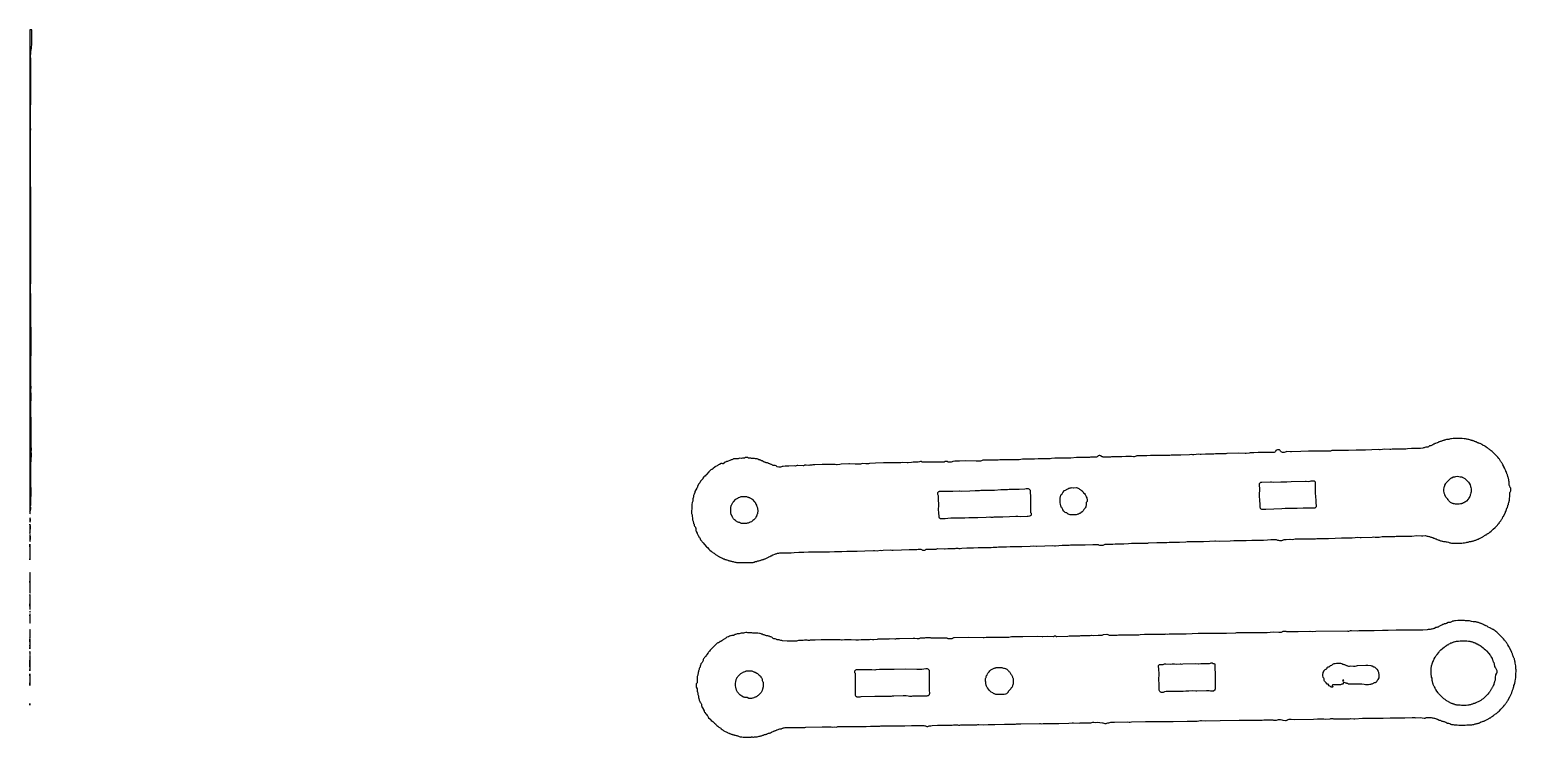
# Model space of a CAD drawing. Header units: metres. Extents: x 0 to 201, y 24 to 297.
# Drawn here: x 0 to 166.1, y 217.8 to 296.8 of the extents above; entities that cross this region are included whole.
import ezdxf

# ---------------------------------------------------------------- set-up
doc = ezdxf.new("R2010")
doc.units = ezdxf.units.M

msp = doc.modelspace()

# ---------------------------------------------------------------- linework, layer by layer
for points in [[(0, 296.84), (0, 242.76), (0.04, 242.8), (0.04, 242.93), (0, 242.99), (0.06, 243.06), (0.08, 243.12), (0.11, 243.29), (0.11, 243.46), (0.06, 243.56), (0.06, 243.63), (0.11, 243.73), (0.13, 243.92), (0.15, 245.39), (0.13, 246.02), (0.13, 246.17), (0.13, 246.61), (0.13, 246.68), (0.13, 246.91), (0.13, 246.97), (0.13, 248.35), (0.13, 248.39), (0.17, 248.67), (0.19, 249.47), (0.19, 249.51), (0.17, 249.62), (0.19, 249.98), (0.15, 250.3), (0.15, 250.42), (0.17, 250.82), (0.15, 251.35), (0.17, 251.93), (0.13, 255.27), (0.15, 255.42), (0.15, 255.48), (0.15, 255.93), (0.15, 256.12), (0.13, 256.48), (0.15, 256.96), (0.11, 257.07), (0.11, 257.18), (0.11, 259.76), (0.11, 260.05), (0.15, 260.75), (0.15, 262.15), (0.11, 265.11), (0.11, 265.66), (0.13, 267.23), (0.08, 267.55), (0.08, 267.72), (0.13, 269.16), (0.11, 269.71), (0.13, 270.04), (0.11, 270.32), (0.11, 270.38), (0.11, 272.25), (0.13, 273.66), (0.13, 274.74), (0.13, 276.8), (0.13, 277.09), (0.13, 278.34), (0.13, 278.53), (0.08, 280.1), (0.08, 280.31), (0.08, 280.71), (0.08, 280.75), (0.08, 283.29), (0.08, 283.38), (0.08, 283.53), (0.08, 283.61), (0.08, 285.26), (0.08, 285.52), (0.11, 285.69), (0.11, 285.77), (0.08, 285.9), (0.08, 287.74), (0.08, 287.85), (0.13, 288.99), (0.11, 289.62), (0.11, 289.67), (0.13, 290.03), (0.13, 291.19), (0.13, 291.46), (0.11, 291.78), (0.13, 292.31), (0.13, 293.45), (0.13, 293.6), (0.08, 293.84), (0.08, 293.88), (0.11, 294.24), (0.13, 294.41), (0.17, 294.58), (0.19, 294.77), (0.21, 294.94), (0.23, 295.15), (0.25, 296.08), (0.25, 296.63), (0.23, 296.84)], [(159.49, 251.18), (159.05, 251.16), (158.88, 251.14), (158.75, 251.12), (158.64, 251.08), (158.58, 251.06), (158.37, 251.06), (158.31, 251.04), (158.22, 251.02), (158.14, 250.99), (158.07, 250.97), (158.01, 250.95), (157.95, 250.93), (157.88, 250.91), (157.82, 250.89), (157.76, 250.87), (157.69, 250.85), (157.61, 250.82), (157.54, 250.8), (157.48, 250.78), (157.44, 250.76), (157.4, 250.72), (157.33, 250.7), (157.27, 250.7), (157.08, 250.59), (157.04, 250.59), (156.93, 250.53), (156.89, 250.53), (156.78, 250.47), (156.74, 250.47), (156.7, 250.44), (156.65, 250.4), (156.57, 250.36), (156.49, 250.36), (156.42, 250.34), (156.38, 250.32), (156.29, 250.23), (156.25, 250.21), (156.19, 250.19), (156, 250.19), (155.91, 250.17), (155.81, 250.13), (155.74, 250.11), (155.66, 250.08), (155.41, 250.06), (155.17, 250.04), (154.39, 250.04), (153.95, 250.02), (153.78, 249.98), (152.25, 249.98), (152.1, 249.94), (151.98, 249.94), (151.41, 249.96), (150.9, 249.91), (150.85, 249.91), (150.69, 249.94), (149.99, 249.89), (149.27, 249.87), (148.21, 249.87), (147.38, 249.83), (146.24, 249.83), (145.52, 249.81), (145.35, 249.77), (144.46, 249.75), (142.9, 249.75), (142.03, 249.7), (140.99, 249.68), (140.89, 249.68), (140.48, 249.7), (140.4, 249.68), (140.29, 249.64), (140.19, 249.62), (140, 249.62), (139.93, 249.64), (139.85, 249.68), (139.78, 249.75), (139.74, 249.83), (139.7, 249.87), (139.66, 249.89), (139.45, 249.89), (139.32, 249.87), (139.26, 249.81), (139.21, 249.72), (139.13, 249.64), (139.06, 249.62), (137.84, 249.62), (137.27, 249.6), (136.78, 249.58), (136.38, 249.56), (136.27, 249.51), (135.95, 249.49), (135.83, 249.49), (135.04, 249.51), (133.77, 249.49), (133.67, 249.45), (132.61, 249.47), (132.5, 249.47), (132.31, 249.43), (131.85, 249.41), (131.72, 249.41), (131.38, 249.43), (130.89, 249.39), (130.79, 249.39), (130.62, 249.41), (130.09, 249.36), (129.98, 249.36), (129.86, 249.39), (129.6, 249.34), (128.65, 249.32), (127.55, 249.32), (127.4, 249.28), (126.41, 249.26), (125.24, 249.26), (124.82, 249.22), (123.72, 249.22), (123.63, 249.2), (123.53, 249.15), (123.4, 249.13), (123.34, 249.13), (123.13, 249.17), (122.94, 249.17), (122.64, 249.17), (122.47, 249.17), (122.03, 249.13), (120.88, 249.13), (120.78, 249.09), (119.97, 249.09), (119.91, 249.11), (119.85, 249.13), (119.66, 249.24), (119.57, 249.26), (119.49, 249.26), (119.42, 249.24), (119.38, 249.22), (119.27, 249.11), (119.21, 249.09), (118.53, 249.09), (118.41, 249.05), (118.22, 249.03), (118.17, 249.03), (117.81, 249.05), (116.99, 249.03), (116.35, 248.98), (115.46, 248.98), (114.55, 248.96), (114.17, 248.94), (114.02, 248.9), (113.05, 248.88), (112.88, 248.88), (112.69, 248.9), (112.29, 248.86), (111.63, 248.84), (111.59, 248.84), (111.42, 248.86), (110.93, 248.84), (110.57, 248.79), (109.28, 248.79), (108.39, 248.77), (108.23, 248.73), (107.74, 248.75), (107.61, 248.75), (106.51, 248.73), (106.45, 248.71), (106.36, 248.67), (106.26, 248.64), (105.77, 248.64), (104.61, 248.67), (103.91, 248.64), (103.36, 248.62), (103.17, 248.6), (103.08, 248.56), (102.95, 248.54), (102.91, 248.54), (102.72, 248.54), (102.64, 248.54), (102.57, 248.58), (102.51, 248.6), (102.38, 248.6), (102.3, 248.58), (102.17, 248.54), (99.74, 248.54), (99.63, 248.58), (99.53, 248.58), (99.42, 248.56), (99.27, 248.52), (98.72, 248.52), (98.53, 248.48), (98.17, 248.45), (98.04, 248.45), (97.54, 248.48), (97.35, 248.43), (95.4, 248.43), (94.51, 248.41), (93.83, 248.39), (93.73, 248.35), (93.43, 248.35), (93.07, 248.37), (92.94, 248.33), (92.84, 248.31), (92.77, 248.31), (92.46, 248.31), (92.31, 248.31), (92.24, 248.31), (91.59, 248.33), (91.52, 248.33), (90.68, 248.31), (90.51, 248.26), (90.23, 248.24), (90.17, 248.24), (90, 248.28), (88.56, 248.26), (87.74, 248.22), (87.61, 248.24), (87.52, 248.24), (87.4, 248.2), (87.16, 248.2), (87.06, 248.16), (86.76, 248.18), (86.59, 248.18), (86.53, 248.14), (86.47, 248.12), (86.42, 248.12), (85.85, 248.16), (85.77, 248.16), (85.66, 248.12), (85.56, 248.09), (85.41, 248.12), (84.81, 248.09), (84.69, 248.07), (84.62, 248.07), (84.41, 248.07), (84.18, 248.05), (84.1, 248.03), (84.01, 247.99), (83.9, 247.97), (83.71, 247.97), (83.54, 247.99), (83.48, 248.03), (83.46, 248.09), (83.42, 248.12), (83.29, 248.14), (83.14, 248.14), (83.06, 248.16), (83.02, 248.18), (82.97, 248.22), (82.89, 248.26), (82.85, 248.26), (82.78, 248.31), (82.72, 248.33), (82.68, 248.33), (82.61, 248.37), (82.57, 248.37), (82.51, 248.41), (82.44, 248.43), (82.36, 248.43), (82.3, 248.45), (82.23, 248.48), (82.19, 248.52), (82.15, 248.52), (82.08, 248.54), (81.85, 248.67), (81.79, 248.69), (81.75, 248.69), (81.68, 248.73), (81.64, 248.73), (81.58, 248.77), (81.51, 248.79), (81.47, 248.79), (81.41, 248.84), (81.36, 248.84), (81.3, 248.88), (81.24, 248.9), (81.09, 248.9), (80.98, 248.94), (80.67, 248.94), (80.58, 248.98), (80.31, 248.98), (80.2, 249.03), (79.99, 249.03), (79.86, 248.98), (79.65, 248.98), (79.52, 248.94), (79.35, 248.96), (79.25, 248.94), (79.16, 248.9), (78.72, 248.9), (78.66, 248.88), (78.59, 248.86), (78.44, 248.77), (78.38, 248.77), (78.3, 248.75), (77.98, 248.58), (77.87, 248.58), (77.81, 248.56), (77.75, 248.52), (77.7, 248.52), (77.64, 248.5), (77.6, 248.48), (77.55, 248.39), (77.49, 248.35), (77.45, 248.35), (77.39, 248.39), (77.28, 248.39), (77.09, 248.28), (77.05, 248.28), (76.98, 248.24), (76.92, 248.2), (76.86, 248.16), (76.81, 248.12), (76.75, 248.07), (76.64, 248.03), (76.58, 247.99), (76.35, 247.76), (76.28, 247.73), (76.24, 247.69), (76.2, 247.69), (76.12, 247.65), (75.88, 247.44), (75.61, 247.16), (75.56, 247.08), (75.46, 246.97), (75.4, 246.95), (75.33, 246.89), (75.23, 246.74), (75.23, 246.7), (75.21, 246.66), (74.95, 246.4), (74.87, 246.21), (74.76, 246.1), (74.63, 245.85), (74.61, 245.79), (74.61, 245.72), (74.59, 245.68), (74.53, 245.62), (74.34, 245.24), (74.32, 245.17), (74.32, 245.11), (74.3, 245.05), (74.23, 244.94), (74.21, 244.88), (74.19, 244.81), (74.19, 244.71), (74.17, 244.62), (74.13, 244.54), (74.1, 244.43), (74.1, 244.16), (74.06, 244.09), (74.04, 244.03), (74.02, 243.97), (74, 243.82), (74, 243.48), (73.98, 243.27), (73.94, 243.12), (73.94, 242.87), (73.96, 242.8), (74, 242.72), (74.02, 242.63), (74.02, 242.44), (74.06, 242.32), (74.06, 242.17), (74.08, 242.08), (74.1, 242), (74.13, 241.94), (74.15, 241.85), (74.17, 241.77), (74.19, 241.68), (74.23, 241.6), (74.23, 241.51), (74.25, 241.45), (74.3, 241.36), (74.34, 241.32), (74.38, 241.26), (74.4, 241.19), (74.42, 241.13), (74.44, 241.07), (74.44, 240.9), (74.46, 240.83), (74.49, 240.77), (74.59, 240.58), (74.59, 240.54), (74.65, 240.41), (74.7, 240.37), (74.78, 240.18), (74.82, 240.11), (74.89, 240.05), (74.91, 240.01), (74.91, 239.97), (74.97, 239.84), (75.12, 239.69), (75.16, 239.61), (75.25, 239.5), (75.42, 239.31), (75.63, 239.08), (75.73, 238.97), (75.9, 238.8), (76.01, 238.7), (76.16, 238.57), (76.24, 238.51), (76.31, 238.46), (76.39, 238.4), (76.48, 238.34), (76.56, 238.27), (76.64, 238.21), (76.71, 238.17), (76.77, 238.12), (76.83, 238.1), (76.88, 238.06), (76.94, 238.02), (77, 237.98), (77.07, 237.96), (77.11, 237.91), (77.15, 237.91), (77.39, 237.79), (77.43, 237.79), (77.49, 237.74), (77.55, 237.72), (77.6, 237.72), (77.7, 237.66), (77.77, 237.64), (77.85, 237.62), (77.91, 237.62), (78, 237.57), (78.06, 237.55), (78.13, 237.53), (78.21, 237.51), (78.27, 237.49), (78.36, 237.47), (78.42, 237.45), (78.51, 237.43), (78.59, 237.41), (78.68, 237.38), (78.78, 237.36), (78.89, 237.36), (78.99, 237.32), (79.16, 237.3), (79.8, 237.32), (80.54, 237.3), (80.86, 237.32), (80.92, 237.34), (80.98, 237.36), (81.07, 237.41), (81.13, 237.41), (81.24, 237.43), (81.3, 237.45), (81.36, 237.49), (81.43, 237.49), (81.49, 237.51), (81.58, 237.55), (81.64, 237.55), (81.7, 237.57), (81.77, 237.6), (81.83, 237.62), (81.91, 237.64), (81.98, 237.66), (82.04, 237.7), (82.08, 237.7), (82.15, 237.74), (82.19, 237.74), (82.25, 237.77), (82.32, 237.79), (82.57, 237.91), (82.61, 237.96), (82.7, 238), (82.74, 238), (82.8, 238.04), (82.85, 238.04), (83.04, 238.15), (83.08, 238.15), (83.27, 238.25), (83.33, 238.27), (83.4, 238.29), (83.48, 238.32), (83.57, 238.34), (83.71, 238.36), (83.84, 238.38), (84.12, 238.4), (85.07, 238.4), (85.41, 238.44), (85.94, 238.46), (86.51, 238.46), (87.04, 238.51), (89.39, 238.51), (89.92, 238.55), (90.76, 238.55), (91.31, 238.59), (92.48, 238.59), (93.32, 238.63), (94.28, 238.65), (94.4, 238.65), (94.7, 238.63), (95.04, 238.68), (95.23, 238.65), (95.38, 238.7), (96.16, 238.72), (96.35, 238.7), (96.5, 238.7), (97.41, 238.72), (98.28, 238.76), (99.14, 238.76), (99.29, 238.8), (99.59, 238.8), (99.65, 238.78), (99.74, 238.74), (99.78, 238.7), (99.82, 238.68), (99.95, 238.68), (100.01, 238.7), (100.1, 238.74), (100.14, 238.78), (100.18, 238.8), (100.25, 238.82), (100.41, 238.8), (100.46, 238.8), (101.28, 238.82), (101.43, 238.87), (102.21, 238.84), (102.3, 238.84), (102.59, 238.89), (102.79, 238.89), (103.42, 238.87), (103.53, 238.91), (103.63, 238.93), (103.7, 238.93), (103.82, 238.89), (103.97, 238.89), (104.16, 238.93), (104.73, 238.95), (105.45, 238.95), (106, 238.99), (107.42, 238.99), (107.65, 239.04), (107.91, 239.01), (108.08, 239.01), (108.27, 239.06), (109.16, 239.06), (109.56, 239.1), (110.87, 239.1), (111.78, 239.12), (112.12, 239.16), (112.5, 239.14), (112.54, 239.14), (113.45, 239.16), (114.3, 239.2), (114.53, 239.18), (114.64, 239.18), (115.36, 239.23), (116.14, 239.23), (116.29, 239.27), (116.99, 239.29), (117.94, 239.29), (118.81, 239.33), (119.27, 239.33), (119.38, 239.31), (119.44, 239.29), (119.53, 239.25), (119.59, 239.23), (119.91, 239.23), (119.97, 239.25), (120.12, 239.33), (120.18, 239.35), (121.03, 239.35), (121.31, 239.39), (122.28, 239.39), (122.79, 239.42), (123.11, 239.46), (124.33, 239.46), (124.93, 239.48), (125.03, 239.52), (125.96, 239.54), (127.06, 239.54), (127.34, 239.59), (128.48, 239.59), (129.2, 239.61), (129.35, 239.65), (130.51, 239.65), (131.17, 239.67), (131.83, 239.71), (132.44, 239.73), (132.52, 239.73), (132.95, 239.71), (134.13, 239.73), (134.54, 239.78), (135.95, 239.78), (136.55, 239.82), (137.86, 239.82), (138.32, 239.84), (138.68, 239.88), (139.28, 239.88), (139.36, 239.86), (139.45, 239.82), (139.55, 239.8), (139.66, 239.78), (139.91, 239.78), (139.98, 239.8), (140.04, 239.82), (140.1, 239.86), (140.17, 239.88), (140.42, 239.9), (140.82, 239.92), (140.86, 239.92), (141.1, 239.9), (141.39, 239.95), (143, 239.97), (143.04, 239.97), (143.21, 239.95), (143.68, 239.97), (143.83, 240.01), (145.14, 240.01), (145.88, 240.03), (146.58, 240.07), (147.79, 240.07), (148.12, 240.11), (148.42, 240.14), (148.67, 240.11), (148.8, 240.11), (150.03, 240.14), (150.2, 240.18), (150.35, 240.16), (150.39, 240.16), (150.71, 240.16), (150.81, 240.16), (151.13, 240.2), (152, 240.22), (152.29, 240.2), (152.53, 240.2), (152.68, 240.24), (153.06, 240.26), (154.45, 240.26), (155.02, 240.31), (155.53, 240.28), (155.66, 240.28), (155.96, 240.31), (156.06, 240.28), (156.15, 240.26), (156.23, 240.24), (156.34, 240.22), (156.42, 240.2), (156.49, 240.18), (156.57, 240.14), (156.63, 240.14), (156.72, 240.11), (156.8, 240.09), (156.91, 240.03), (156.95, 240.03), (157.01, 240.01), (157.08, 239.97), (157.12, 239.97), (157.18, 239.95), (157.25, 239.9), (157.29, 239.9), (157.4, 239.84), (157.46, 239.82), (157.52, 239.8), (157.59, 239.78), (157.65, 239.75), (157.73, 239.73), (157.82, 239.71), (157.88, 239.69), (157.99, 239.67), (158.07, 239.65), (158.18, 239.65), (158.28, 239.61), (158.39, 239.61), (158.54, 239.59), (158.6, 239.56), (158.69, 239.52), (158.75, 239.5), (158.86, 239.48), (158.98, 239.46), (159.45, 239.46), (160.04, 239.48), (160.17, 239.52), (160.34, 239.52), (160.51, 239.54), (160.61, 239.59), (160.74, 239.59), (160.8, 239.61), (160.89, 239.65), (160.99, 239.65), (161.08, 239.67), (161.16, 239.69), (161.23, 239.71), (161.29, 239.73), (161.37, 239.75), (161.44, 239.78), (161.52, 239.8), (161.61, 239.82), (161.67, 239.84), (161.82, 239.92), (161.86, 239.92), (161.97, 239.99), (162.01, 239.99), (162.31, 240.14), (162.37, 240.18), (162.41, 240.22), (162.48, 240.24), (162.54, 240.28), (162.58, 240.33), (162.64, 240.35), (162.69, 240.39), (162.75, 240.41), (162.81, 240.45), (162.88, 240.5), (162.92, 240.54), (162.98, 240.56), (163.05, 240.6), (163.15, 240.69), (163.3, 240.81), (163.53, 241.05), (163.77, 241.24), (164.02, 241.49), (164.06, 241.55), (164.11, 241.64), (164.19, 241.72), (164.25, 241.81), (164.32, 241.89), (164.38, 241.98), (164.42, 242.04), (164.47, 242.1), (164.51, 242.17), (164.53, 242.23), (164.57, 242.27), (164.63, 242.42), (164.68, 242.46), (164.91, 242.93), (164.91, 242.97), (164.97, 243.08), (164.97, 243.12), (165.02, 243.18), (165.04, 243.25), (165.04, 243.29), (165.08, 243.35), (165.08, 243.4), (165.12, 243.46), (165.14, 243.52), (165.16, 243.61), (165.16, 243.65), (165.18, 243.71), (165.23, 243.78), (165.25, 243.86), (165.25, 243.95), (165.27, 244.03), (165.31, 244.12), (165.33, 244.18), (165.35, 244.28), (165.35, 244.47), (165.4, 244.67), (165.4, 245.13), (165.42, 245.17), (165.48, 245.24), (165.52, 245.32), (165.52, 245.43), (165.5, 245.6), (165.48, 245.66), (165.44, 245.7), (165.38, 245.83), (165.35, 245.89), (165.33, 246), (165.33, 246.21), (165.31, 246.32), (165.27, 246.44), (165.27, 246.57), (165.25, 246.66), (165.23, 246.74), (165.21, 246.82), (165.18, 246.91), (165.16, 246.97), (165.14, 247.04), (165.12, 247.1), (165.1, 247.16), (165.08, 247.23), (165.06, 247.29), (165.02, 247.35), (165.02, 247.4), (164.95, 247.5), (164.95, 247.54), (164.82, 247.78), (164.82, 247.82), (164.76, 247.93), (164.76, 247.97), (164.7, 248.07), (164.7, 248.12), (164.63, 248.24), (164.57, 248.33), (164.53, 248.39), (164.49, 248.45), (164.44, 248.52), (164.4, 248.58), (164.34, 248.64), (164.3, 248.71), (164.27, 248.77), (164.23, 248.84), (164.17, 248.92), (164.04, 249.07), (163.94, 249.2), (163.41, 249.72), (163.32, 249.79), (163.24, 249.85), (163.15, 249.91), (163.07, 249.98), (163, 250.02), (162.92, 250.08), (162.86, 250.13), (162.77, 250.19), (162.71, 250.23), (162.62, 250.3), (162.56, 250.34), (162.41, 250.4), (162.37, 250.44), (162.26, 250.49), (162.22, 250.53), (162.09, 250.59), (162.05, 250.59), (161.95, 250.66), (161.9, 250.66), (161.84, 250.7), (161.8, 250.7), (161.69, 250.76), (161.63, 250.78), (161.57, 250.8), (161.5, 250.82), (161.46, 250.82), (161.4, 250.87), (161.33, 250.89), (161.27, 250.91), (161.21, 250.93), (161.12, 250.95), (161.06, 250.97), (160.99, 250.99), (160.91, 251.02), (160.82, 251.04), (160.74, 251.06), (160.63, 251.08), (160.55, 251.1), (160.46, 251.12), (160.3, 251.14), (160.08, 251.16), (159.53, 251.18)], [(143.21, 246.44), (143.47, 246.44), (143.53, 246.42), (143.57, 246.4), (143.62, 246.36), (143.64, 246.32), (143.66, 246.25), (143.66, 245.19), (143.68, 244.52), (143.72, 244.39), (143.72, 244.24), (143.7, 243.92), (143.74, 243.71), (143.74, 243.54), (143.59, 243.4), (143.09, 243.37), (142.32, 243.37), (141.63, 243.33), (140.29, 243.33), (139.93, 243.29), (139.04, 243.27), (138.13, 243.25), (137.67, 243.25), (137.6, 243.27), (137.54, 243.33), (137.52, 243.37), (137.5, 243.46), (137.48, 243.82), (137.46, 244.24), (137.44, 244.77), (137.46, 245.62), (137.46, 245.66), (137.41, 245.85), (137.41, 246.13), (137.56, 246.27), (137.69, 246.3), (138.64, 246.32), (138.77, 246.32), (139, 246.3), (139.81, 246.32), (140.48, 246.34), (140.95, 246.38), (142.58, 246.4), (142.64, 246.4), (142.9, 246.38), (143.09, 246.4)], [(159.53, 246.95), (159.7, 246.93), (159.83, 246.89), (159.96, 246.89), (160.02, 246.87), (160.08, 246.85), (160.3, 246.74), (160.36, 246.7), (160.76, 246.3), (160.85, 246.19), (160.95, 245.98), (160.95, 245.94), (160.99, 245.87), (161.01, 245.79), (161.04, 245.68), (161.06, 245.53), (161.06, 245.22), (161.04, 245.09), (161.01, 244.96), (160.95, 244.86), (160.95, 244.75), (160.93, 244.69), (160.87, 244.56), (160.82, 244.52), (160.8, 244.45), (160.74, 244.37), (160.55, 244.18), (160.44, 244.09), (160.38, 244.05), (160.25, 243.99), (160.21, 243.99), (160.1, 243.92), (160.04, 243.9), (159.98, 243.88), (159.87, 243.86), (159.72, 243.84), (159.32, 243.84), (159.22, 243.86), (159.11, 243.88), (159.05, 243.9), (158.98, 243.92), (158.92, 243.95), (158.83, 243.99), (158.77, 244.03), (158.58, 244.22), (158.54, 244.26), (158.47, 244.33), (158.45, 244.39), (158.33, 244.52), (158.26, 244.6), (158.14, 244.86), (158.12, 244.92), (158.09, 244.98), (158.07, 245.05), (158.05, 245.13), (158.03, 245.3), (158.03, 245.51), (158.05, 245.64), (158.07, 245.75), (158.09, 245.81), (158.12, 245.87), (158.14, 245.94), (158.24, 246.15), (158.28, 246.21), (158.35, 246.3), (158.79, 246.74), (158.88, 246.78), (158.92, 246.78), (159.07, 246.87), (159.13, 246.89), (159.26, 246.89), (159.38, 246.93)], [(79.61, 244.69), (80.01, 244.69), (80.09, 244.67), (80.16, 244.64), (80.24, 244.62), (80.31, 244.6), (80.37, 244.58), (80.43, 244.56), (80.48, 244.54), (80.54, 244.5), (80.6, 244.45), (80.67, 244.41), (80.73, 244.37), (81, 244.09), (81.05, 244.03), (81.09, 243.97), (81.11, 243.9), (81.15, 243.86), (81.15, 243.82), (81.22, 243.71), (81.22, 243.67), (81.26, 243.61), (81.26, 243.56), (81.3, 243.5), (81.32, 243.42), (81.34, 243.31), (81.36, 243.14), (81.36, 243.04), (81.34, 242.85), (81.32, 242.76), (81.3, 242.7), (81.26, 242.63), (81.26, 242.59), (81.2, 242.49), (81.2, 242.44), (81.15, 242.4), (81.13, 242.34), (81.09, 242.27), (81.03, 242.19), (80.92, 242.08), (80.81, 242), (80.73, 241.94), (80.64, 241.87), (80.52, 241.81), (80.45, 241.79), (80.41, 241.79), (80.35, 241.74), (80.29, 241.72), (80.18, 241.7), (80.09, 241.68), (79.54, 241.68), (79.48, 241.7), (79.42, 241.72), (79.35, 241.77), (79.31, 241.77), (79.25, 241.79), (79.18, 241.83), (79.14, 241.83), (79.06, 241.87), (79.02, 241.91), (78.95, 241.94), (78.87, 242), (78.76, 242.08), (78.66, 242.19), (78.61, 242.25), (78.57, 242.32), (78.53, 242.38), (78.44, 242.55), (78.44, 242.59), (78.4, 242.65), (78.38, 242.72), (78.36, 242.8), (78.34, 242.93), (78.34, 243.42), (78.36, 243.52), (78.38, 243.61), (78.4, 243.67), (78.42, 243.73), (78.53, 243.95), (78.57, 244.01), (78.63, 244.09), (78.91, 244.37), (78.99, 244.43), (79.06, 244.47), (79.12, 244.5), (79.16, 244.54), (79.21, 244.56), (79.25, 244.56), (79.35, 244.62), (79.42, 244.64), (79.5, 244.67)], [(111.34, 245.58), (111.57, 245.58), (111.65, 245.55), (111.7, 245.51), (111.78, 245.41), (111.8, 245.32), (111.82, 244.52), (111.84, 243.69), (111.84, 243.65), (111.82, 242.97), (111.84, 242.89), (111.89, 242.82), (111.91, 242.76), (111.91, 242.63), (111.89, 242.59), (111.82, 242.53), (111.78, 242.51), (111.72, 242.49), (111.59, 242.46), (111.46, 242.44), (110.68, 242.42), (110.41, 242.44), (110.19, 242.44), (109.47, 242.42), (108.75, 242.38), (107.72, 242.38), (107.61, 242.34), (107.44, 242.34), (107.34, 242.36), (107.27, 242.36), (106.89, 242.34), (105.96, 242.32), (104.94, 242.32), (104.5, 242.27), (103.72, 242.27), (102.93, 242.25), (102.59, 242.23), (102.28, 242.19), (101.79, 242.19), (101.73, 242.21), (101.66, 242.27), (101.62, 242.36), (101.62, 242.55), (101.58, 242.74), (101.56, 243.33), (101.58, 243.56), (101.58, 243.76), (101.56, 244.39), (101.54, 244.77), (101.49, 244.92), (101.49, 245.13), (101.52, 245.17), (101.58, 245.24), (101.62, 245.26), (101.68, 245.28), (103.17, 245.28), (103.86, 245.32), (103.91, 245.32), (104.14, 245.3), (105.07, 245.32), (105.64, 245.34), (106.15, 245.36), (106.3, 245.41), (107.82, 245.41), (108.52, 245.45), (109.26, 245.45), (109.45, 245.49), (109.66, 245.51), (110.57, 245.51), (111.19, 245.53)], [(116.5, 245.68), (116.61, 245.66), (116.65, 245.66), (116.95, 245.68), (117.03, 245.66), (117.09, 245.64), (117.22, 245.58), (117.31, 245.51), (117.37, 245.45), (117.43, 245.43), (117.5, 245.39), (117.56, 245.34), (117.62, 245.3), (117.73, 245.19), (117.77, 245.11), (117.86, 245.03), (117.96, 244.9), (118.03, 244.77), (118.05, 244.69), (118.05, 244.64), (118.11, 244.54), (118.13, 244.47), (118.15, 244.37), (118.15, 244.24), (118.15, 244.18), (118.15, 244.14), (118.13, 244.09), (118.07, 244.03), (118.05, 243.97), (118.07, 243.8), (118.07, 243.73), (118.05, 243.67), (118.03, 243.61), (118, 243.54), (117.94, 243.42), (117.9, 243.35), (117.86, 243.29), (117.81, 243.23), (117.77, 243.16), (117.73, 243.1), (117.6, 242.97), (117.47, 242.87), (117.41, 242.82), (117.33, 242.78), (117.28, 242.78), (117.18, 242.72), (117.12, 242.7), (117.05, 242.68), (116.95, 242.65), (116.84, 242.63), (116.35, 242.63), (116.27, 242.65), (116.16, 242.68), (116.08, 242.7), (116.04, 242.72), (115.91, 242.85), (115.85, 242.87), (115.8, 242.87), (115.72, 242.91), (115.57, 243.06), (115.46, 243.18), (115.44, 243.25), (115.4, 243.29), (115.36, 243.4), (115.32, 243.44), (115.27, 243.5), (115.25, 243.54), (115.23, 243.61), (115.21, 243.67), (115.19, 243.76), (115.17, 243.84), (115.15, 243.97), (115.13, 244.07), (115.13, 244.47), (115.15, 244.56), (115.17, 244.64), (115.19, 244.73), (115.21, 244.79), (115.23, 244.83), (115.27, 244.9), (115.36, 244.98), (115.4, 245.07), (115.44, 245.13), (115.65, 245.34), (115.74, 245.41), (115.8, 245.43), (115.85, 245.47), (116.01, 245.55), (116.06, 245.55), (116.12, 245.6), (116.18, 245.62), (116.25, 245.64), (116.37, 245.66)], [(0, 242.32), (0, 241.81), (0.04, 241.85), (0.06, 241.91), (0.08, 242), (0.08, 242.1), (0.06, 242.23), (0.04, 242.27)], [(0, 241.58), (0, 240.54), (0.02, 240.58), (0.06, 240.69), (0.08, 241.28), (0.08, 241.38), (0.06, 241.47), (0.02, 241.53)], [(0, 240.45), (0, 239.67), (0.04, 239.69), (0.06, 239.75), (0.08, 239.97), (0.08, 240.2), (0.06, 240.28), (0.04, 240.39)], [(0, 239.37), (0, 237.62), (0.02, 237.7), (0.06, 237.83), (0.06, 238.99), (0.02, 239.1), (0.02, 239.16)], [(0, 236.18), (0, 235.16), (0.02, 235.2), (0.06, 235.31), (0.04, 235.65), (0.04, 235.73), (0.06, 235.94), (0.04, 236.11)], [(0, 235.12), (0, 233.89), (0.04, 233.93), (0.06, 234.02), (0.04, 234.61), (0.04, 234.76), (0.06, 234.99), (0.02, 235.08)], [(0, 233.72), (0, 232.09), (0.04, 232.11), (0.06, 232.18), (0.06, 232.26), (0.02, 232.56), (0.02, 232.62), (0.06, 232.79), (0.06, 233.6), (0.02, 233.68)], [(0, 231.78), (0.04, 231.84), (0.02, 231.88)], [(0, 231.39), (0.02, 231.44), (0.04, 231.52), (0.02, 231.56)], [(0, 231.35), (0, 230.55), (0.04, 230.59), (0.04, 230.82), (0.04, 230.89), (0.06, 231.03), (0.06, 231.2), (0.04, 231.29)], [(0, 229.83), (0, 228.83), (0.02, 228.88), (0.06, 228.96), (0.06, 229.09), (0.06, 229.53), (0.06, 229.64), (0.04, 229.74)], [(159.58, 230.82), (159.32, 230.8), (159.22, 230.78), (159.09, 230.76), (159, 230.74), (158.94, 230.72), (158.88, 230.7), (158.73, 230.61), (158.56, 230.61), (158.5, 230.59), (158.31, 230.48), (158.22, 230.46), (158.14, 230.46), (158.07, 230.44), (158.01, 230.42), (157.95, 230.38), (157.9, 230.38), (157.8, 230.31), (157.76, 230.31), (157.46, 230.17), (157.42, 230.12), (157.37, 230.1), (157.31, 230.08), (157.25, 230.06), (157.18, 230.06), (157.12, 230.04), (156.97, 229.95), (156.91, 229.93), (156.84, 229.91), (156.78, 229.89), (156.68, 229.87), (156.59, 229.85), (156.49, 229.83), (156.27, 229.83), (156.15, 229.79), (155.66, 229.76), (154.88, 229.74), (154.77, 229.74), (154.62, 229.76), (152.68, 229.74), (151.79, 229.7), (151.68, 229.7), (151.17, 229.72), (150.22, 229.68), (148.53, 229.68), (148.38, 229.64), (147.72, 229.66), (147.57, 229.66), (147.38, 229.62), (147.32, 229.62), (147.24, 229.64), (143.72, 229.62), (143.38, 229.57), (143.09, 229.59), (143.04, 229.59), (141.75, 229.55), (141.69, 229.55), (141.37, 229.57), (140.48, 229.55), (140.4, 229.59), (140.34, 229.62), (140.1, 229.62), (140.04, 229.59), (139.95, 229.55), (139.91, 229.51), (139.85, 229.49), (139.57, 229.49), (138.94, 229.51), (138.28, 229.47), (137.2, 229.45), (134.85, 229.45), (134.75, 229.4), (133.75, 229.38), (132.02, 229.38), (130.56, 229.36), (129.22, 229.32), (127.34, 229.32), (127.19, 229.28), (126.96, 229.3), (126.85, 229.26), (126.6, 229.26), (125.96, 229.28), (124.59, 229.26), (124.08, 229.23), (123.95, 229.19), (123.89, 229.19), (122.13, 229.19), (121.73, 229.19), (121.67, 229.19), (121.52, 229.17), (120.65, 229.17), (120.59, 229.19), (120.5, 229.23), (120.4, 229.26), (120.35, 229.26), (119.97, 229.23), (119.89, 229.19), (119.8, 229.17), (119.4, 229.15), (118.87, 229.13), (118.68, 229.15), (118.64, 229.15), (118.49, 229.11), (118.3, 229.13), (118.22, 229.13), (118.05, 229.11), (117.81, 229.11), (117.67, 229.11), (117.43, 229.13), (117.31, 229.09), (116.99, 229.07), (116.48, 229.09), (116.16, 229.09), (115.99, 229.04), (114.79, 229.02), (114.72, 229.02), (114.64, 229.07), (114.53, 229.07), (114.41, 229.02), (113.69, 229.04), (113.22, 229.02), (113.14, 229.02), (112.67, 229.04), (110.98, 229.02), (109.71, 229), (109.56, 228.98), (109.43, 228.94), (108.5, 228.92), (108.35, 228.92), (107.78, 228.92), (107.4, 228.92), (107.17, 228.92), (106.87, 228.94), (106.66, 228.9), (106.53, 228.9), (104.86, 228.92), (103.31, 228.9), (103.23, 228.88), (103.17, 228.85), (103.1, 228.81), (103.04, 228.79), (102.62, 228.79), (102.57, 228.83), (102.53, 228.85), (100.75, 228.85), (100.65, 228.9), (100.1, 228.9), (99.99, 228.85), (99.5, 228.85), (99.44, 228.83), (99.34, 228.77), (99.17, 228.77), (98.91, 228.81), (98.72, 228.81), (97.2, 228.77), (96.96, 228.79), (96.84, 228.79), (96.73, 228.75), (96.69, 228.75), (96.1, 228.77), (95.99, 228.73), (95.59, 228.73), (94.76, 228.75), (94.68, 228.71), (94.32, 228.68), (94.17, 228.68), (93.92, 228.71), (93.81, 228.66), (93.66, 228.66), (93.45, 228.66), (93.37, 228.66), (93.11, 228.66), (93.03, 228.66), (92.92, 228.68), (92.63, 228.64), (92.31, 228.64), (91.8, 228.66), (91.06, 228.66), (90.78, 228.64), (90.72, 228.64), (90.57, 228.68), (90.36, 228.68), (88.43, 228.66), (87.78, 228.62), (87.69, 228.62), (87.21, 228.64), (87.12, 228.6), (87, 228.6), (86.89, 228.64), (86.59, 228.64), (86.44, 228.6), (86.21, 228.58), (85.92, 228.58), (85.7, 228.54), (85.64, 228.54), (84.73, 228.54), (84.65, 228.54), (84.12, 228.56), (84.03, 228.58), (83.95, 228.6), (83.84, 228.64), (83.74, 228.66), (83.63, 228.66), (83.52, 228.68), (83.46, 228.71), (83.4, 228.73), (83.31, 228.77), (83.25, 228.77), (83.16, 228.79), (83.08, 228.83), (83.02, 228.88), (82.97, 228.92), (82.91, 228.96), (82.83, 229), (82.76, 229.02), (82.7, 229.04), (82.63, 229.07), (82.57, 229.09), (82.49, 229.11), (82.4, 229.11), (82.32, 229.13), (82.25, 229.17), (82.21, 229.17), (82.15, 229.21), (82.06, 229.23), (81.96, 229.23), (81.85, 229.3), (81.79, 229.32), (81.72, 229.34), (81.64, 229.36), (81.56, 229.38), (81.36, 229.4), (81.17, 229.43), (80.81, 229.43), (80.71, 229.47), (80.39, 229.45), (80.24, 229.45), (80.12, 229.49), (80.01, 229.49), (79.88, 229.47), (79.76, 229.43), (79.59, 229.43), (79.5, 229.4), (79.38, 229.36), (79.29, 229.34), (79.04, 229.34), (78.97, 229.32), (78.87, 229.26), (78.82, 229.26), (78.72, 229.19), (78.66, 229.17), (78.51, 229.17), (78.44, 229.15), (78.36, 229.11), (78.3, 229.11), (78.21, 229.09), (78.15, 229.07), (78.08, 229.02), (78.04, 229.02), (77.91, 228.96), (77.85, 228.92), (77.77, 228.85), (77.72, 228.81), (77.66, 228.77), (77.6, 228.75), (77.53, 228.71), (77.49, 228.66), (77.43, 228.62), (77.34, 228.56), (77.22, 228.49), (77.17, 228.49), (77.13, 228.47), (77.07, 228.41), (77, 228.39), (76.96, 228.35), (76.9, 228.32), (76.83, 228.28), (76.26, 227.73), (76.03, 227.5), (75.95, 227.39), (75.86, 227.29), (75.82, 227.2), (75.67, 227.05), (75.61, 226.97), (75.56, 226.86), (75.52, 226.8), (75.42, 226.69), (75.35, 226.61), (75.31, 226.55), (75.27, 226.46), (75.25, 226.4), (75.25, 226.36), (75.23, 226.29), (75.18, 226.21), (75.14, 226.14), (75.08, 226.08), (75.04, 226.02), (75.01, 225.98), (75.01, 225.93), (74.95, 225.83), (74.93, 225.74), (74.93, 225.68), (74.91, 225.62), (74.87, 225.57), (74.85, 225.53), (74.82, 225.47), (74.82, 225.4), (74.8, 225.34), (74.76, 225.28), (74.74, 225.21), (74.72, 225.13), (74.7, 225.02), (74.68, 224.92), (74.65, 224.83), (74.65, 224.73), (74.61, 224.64), (74.59, 224.56), (74.59, 224.24), (74.57, 223.88), (74.55, 223.84), (74.51, 223.8), (74.49, 223.75), (74.46, 223.69), (74.46, 223.48), (74.49, 223.39), (74.59, 223.2), (74.59, 222.95), (74.61, 222.84), (74.65, 222.74), (74.65, 222.55), (74.68, 222.48), (74.72, 222.4), (74.74, 222.31), (74.74, 222.23), (74.76, 222.12), (74.78, 222.06), (74.8, 222), (74.82, 221.93), (74.85, 221.87), (74.89, 221.81), (74.89, 221.76), (74.91, 221.72), (74.95, 221.68), (75.01, 221.59), (75.04, 221.55), (75.06, 221.49), (75.06, 221.36), (75.08, 221.3), (75.12, 221.23), (75.12, 221.19), (75.25, 220.96), (75.25, 220.92), (75.35, 220.73), (75.35, 220.68), (75.4, 220.6), (75.44, 220.54), (75.56, 220.41), (75.61, 220.32), (75.71, 220.22), (75.76, 220.15), (75.8, 220.05), (75.86, 219.96), (75.99, 219.84), (76.03, 219.79), (76.16, 219.67), (76.33, 219.54), (76.48, 219.39), (76.52, 219.35), (76.62, 219.27), (76.67, 219.22), (76.77, 219.1), (76.88, 219.01), (76.94, 218.97), (77, 218.93), (77.09, 218.86), (77.15, 218.82), (77.22, 218.8), (77.28, 218.74), (77.36, 218.67), (77.43, 218.63), (77.49, 218.59), (77.58, 218.52), (77.98, 218.33), (78.02, 218.29), (78.11, 218.25), (78.15, 218.25), (78.21, 218.21), (78.25, 218.21), (78.32, 218.16), (78.38, 218.14), (78.44, 218.12), (78.51, 218.1), (78.57, 218.08), (78.63, 218.06), (78.7, 218.04), (78.76, 218.02), (78.82, 218), (78.93, 217.97), (79.02, 217.97), (79.08, 217.95), (79.14, 217.93), (79.21, 217.89), (79.29, 217.87), (79.38, 217.85), (79.59, 217.85), (79.71, 217.81), (79.8, 217.78), (80.56, 217.78), (80.62, 217.81), (80.67, 217.85), (80.73, 217.85), (80.81, 217.81), (80.88, 217.81), (81, 217.85), (81.28, 217.85), (81.41, 217.87), (81.51, 217.89), (81.64, 217.91), (81.7, 217.93), (81.77, 217.95), (81.83, 217.97), (81.91, 218), (81.98, 218.02), (82.04, 218.04), (82.11, 218.08), (82.17, 218.1), (82.23, 218.1), (82.3, 218.12), (82.36, 218.14), (82.42, 218.16), (82.49, 218.21), (82.55, 218.23), (82.59, 218.23), (82.68, 218.25), (82.74, 218.29), (82.78, 218.29), (82.89, 218.36), (82.93, 218.36), (82.97, 218.4), (83.06, 218.44), (83.12, 218.46), (83.16, 218.46), (83.23, 218.5), (83.27, 218.5), (83.33, 218.55), (83.38, 218.55), (83.44, 218.59), (83.5, 218.61), (83.54, 218.61), (83.65, 218.67), (83.71, 218.69), (83.82, 218.72), (83.9, 218.74), (83.99, 218.74), (84.05, 218.76), (84.14, 218.8), (84.2, 218.82), (84.31, 218.82), (84.41, 218.86), (84.71, 218.88), (86.61, 218.88), (86.74, 218.93), (88.56, 218.95), (88.73, 218.95), (89.45, 218.95), (89.56, 218.95), (89.73, 218.93), (89.92, 218.95), (90.17, 218.93), (90.3, 218.97), (91.27, 218.99), (93.47, 218.99), (93.94, 219.03), (94.15, 219.03), (95, 219.01), (95.1, 219.05), (97.79, 219.05), (98.55, 219.1), (99.91, 219.1), (100.03, 219.07), (100.1, 219.05), (100.18, 219.01), (100.25, 218.99), (100.35, 218.99), (100.44, 219.01), (100.52, 219.05), (100.69, 219.07), (100.86, 219.1), (101.43, 219.12), (103.08, 219.12), (103.21, 219.16), (103.67, 219.16), (103.8, 219.12), (103.93, 219.12), (104.06, 219.16), (104.97, 219.18), (105.01, 219.18), (105.83, 219.16), (105.96, 219.2), (106.05, 219.2), (106.6, 219.18), (107.12, 219.22), (107.72, 219.2), (107.84, 219.2), (108.92, 219.24), (110.15, 219.24), (110.28, 219.29), (110.43, 219.29), (110.77, 219.27), (112.84, 219.31), (112.95, 219.31), (113.11, 219.29), (113.24, 219.33), (115, 219.33), (116.12, 219.35), (116.5, 219.39), (116.63, 219.39), (117.26, 219.37), (117.37, 219.41), (118.58, 219.41), (118.81, 219.46), (118.91, 219.46), (119.08, 219.43), (119.27, 219.46), (119.59, 219.43), (119.87, 219.41), (119.93, 219.39), (120.04, 219.35), (120.14, 219.33), (120.29, 219.33), (120.37, 219.35), (120.48, 219.39), (120.59, 219.41), (120.69, 219.43), (120.8, 219.46), (121.22, 219.48), (122.62, 219.5), (122.87, 219.48), (122.96, 219.48), (123.13, 219.52), (124.67, 219.54), (126.68, 219.54), (127.06, 219.56), (127.13, 219.56), (127.76, 219.56), (129.33, 219.6), (129.52, 219.58), (129.58, 219.58), (130.45, 219.6), (130.83, 219.65), (130.96, 219.65), (131.42, 219.63), (133.01, 219.67), (135.15, 219.69), (137.71, 219.69), (137.92, 219.73), (138.9, 219.73), (139, 219.69), (139.21, 219.69), (139.34, 219.71), (139.45, 219.73), (139.53, 219.77), (139.78, 219.77), (139.93, 219.75), (140.02, 219.71), (140.08, 219.69), (140.34, 219.67), (140.4, 219.67), (140.46, 219.69), (140.5, 219.71), (140.55, 219.75), (140.61, 219.77), (140.74, 219.79), (140.97, 219.79), (141.31, 219.77), (143.47, 219.79), (143.91, 219.84), (144.12, 219.84), (144.57, 219.84), (144.61, 219.84), (144.76, 219.82), (145.31, 219.84), (145.41, 219.88), (145.61, 219.88), (145.69, 219.84), (147.47, 219.84), (147.6, 219.88), (147.98, 219.86), (148.06, 219.86), (148.93, 219.9), (151.26, 219.9), (152.02, 219.94), (152.8, 219.96), (152.95, 219.96), (153.67, 219.94), (154.5, 219.99), (154.6, 219.99), (154.77, 219.99), (154.9, 219.96), (155.36, 219.99), (155.6, 219.94), (155.81, 219.92), (155.93, 219.92), (156, 219.94), (156.06, 219.99), (156.13, 220.01), (156.44, 220.01), (156.61, 219.99), (156.72, 219.96), (156.8, 219.94), (156.89, 219.92), (156.99, 219.9), (157.08, 219.88), (157.16, 219.86), (157.23, 219.84), (157.29, 219.82), (157.35, 219.77), (157.4, 219.77), (157.5, 219.71), (157.56, 219.69), (157.61, 219.69), (157.67, 219.65), (157.73, 219.63), (157.8, 219.6), (157.86, 219.6), (157.92, 219.58), (157.99, 219.56), (158.05, 219.54), (158.2, 219.46), (158.24, 219.46), (158.35, 219.39), (158.41, 219.37), (158.47, 219.35), (158.56, 219.35), (158.64, 219.33), (158.71, 219.31), (158.81, 219.24), (158.88, 219.22), (159.05, 219.22), (159.17, 219.18), (159.3, 219.16), (159.53, 219.16), (159.68, 219.12), (160.42, 219.12), (160.59, 219.16), (160.97, 219.16), (161.14, 219.18), (161.25, 219.2), (161.37, 219.22), (161.46, 219.24), (161.54, 219.29), (161.63, 219.29), (161.71, 219.31), (161.78, 219.33), (161.86, 219.35), (161.92, 219.37), (161.99, 219.41), (162.03, 219.41), (162.09, 219.46), (162.14, 219.46), (162.2, 219.5), (162.24, 219.5), (162.35, 219.56), (162.41, 219.58), (162.45, 219.58), (162.52, 219.6), (162.58, 219.63), (163, 219.84), (163.05, 219.88), (163.11, 219.9), (163.15, 219.94), (163.22, 219.96), (163.28, 220.01), (163.34, 220.05), (163.41, 220.09), (163.47, 220.13), (163.58, 220.22), (163.64, 220.28), (163.72, 220.32), (163.81, 220.39), (163.89, 220.45), (164.08, 220.64), (164.19, 220.7), (164.23, 220.75), (164.4, 220.94), (164.61, 221.13), (164.7, 221.23), (164.8, 221.36), (164.87, 221.45), (164.91, 221.51), (164.95, 221.57), (164.99, 221.64), (165.06, 221.72), (165.1, 221.78), (165.14, 221.85), (165.18, 221.91), (165.38, 222.31), (165.42, 222.36), (165.59, 222.69), (165.61, 222.76), (165.63, 222.82), (165.63, 222.86), (165.67, 222.93), (165.69, 222.99), (165.71, 223.05), (165.73, 223.12), (165.76, 223.18), (165.76, 223.22), (165.8, 223.29), (165.82, 223.35), (165.84, 223.44), (165.86, 223.52), (165.86, 223.58), (165.9, 223.67), (165.93, 223.73), (165.95, 223.82), (165.97, 223.9), (165.99, 223.99), (166.01, 224.09), (166.03, 224.22), (166.05, 224.47), (166.05, 224.71), (166.07, 224.94), (166.12, 225.09), (166.12, 225.32), (166.07, 225.42), (166.07, 225.62), (166.05, 225.76), (166.03, 225.93), (166.01, 226.08), (165.99, 226.17), (165.97, 226.27), (165.95, 226.36), (165.93, 226.44), (165.9, 226.53), (165.88, 226.59), (165.86, 226.65), (165.82, 226.72), (165.82, 226.76), (165.78, 226.82), (165.78, 226.86), (165.73, 226.93), (165.73, 226.97), (165.71, 227.03), (165.69, 227.1), (165.67, 227.16), (165.63, 227.22), (165.63, 227.27), (165.4, 227.73), (165.35, 227.77), (165.31, 227.88), (165.27, 227.92), (165.18, 228.11), (165.14, 228.18), (165.1, 228.24), (165.06, 228.3), (165.02, 228.37), (164.93, 228.47), (164.87, 228.56), (164.8, 228.64), (164.68, 228.79), (163.94, 229.53), (163.83, 229.62), (163.75, 229.68), (163.66, 229.74), (163.58, 229.81), (163.51, 229.83), (163.47, 229.87), (163.36, 229.91), (163.32, 229.95), (163.26, 229.98), (163.22, 229.98), (163.15, 230), (162.98, 230.08), (162.92, 230.12), (162.86, 230.19), (162.77, 230.23), (162.73, 230.23), (162.67, 230.27), (162.62, 230.27), (162.58, 230.29), (162.54, 230.34), (162.37, 230.42), (162.33, 230.42), (162.26, 230.46), (162.2, 230.48), (162.16, 230.48), (162.09, 230.53), (162.03, 230.55), (161.97, 230.57), (161.88, 230.59), (161.82, 230.61), (161.73, 230.63), (161.67, 230.65), (161.61, 230.67), (161.5, 230.7), (161.29, 230.7), (161.1, 230.72), (160.99, 230.74), (160.89, 230.78), (160.8, 230.8), (160.55, 230.78), (160.44, 230.78), (160.34, 230.82)], [(0, 228.75), (0, 228.05), (0.02, 228.09), (0.04, 228.13), (0.04, 228.37), (0, 228.47), (0, 228.56)], [(0, 228.01), (0, 227.65), (0.02, 227.75), (0.04, 227.92), (0.02, 227.97)], [(159.83, 228.56), (160.61, 228.56), (160.78, 228.54), (160.91, 228.52), (160.99, 228.49), (161.08, 228.47), (161.16, 228.45), (161.23, 228.43), (161.29, 228.41), (161.35, 228.39), (161.42, 228.37), (161.48, 228.32), (161.52, 228.32), (161.71, 228.22), (161.76, 228.22), (161.92, 228.13), (161.99, 228.09), (162.03, 228.05), (162.09, 228.03), (162.18, 227.97), (162.26, 227.9), (162.41, 227.77), (162.54, 227.65), (162.67, 227.56), (162.79, 227.44), (163.05, 227.16), (163.09, 227.1), (163.15, 227.01), (163.22, 226.93), (163.28, 226.84), (163.32, 226.74), (163.36, 226.69), (163.43, 226.57), (163.43, 226.53), (163.47, 226.46), (163.47, 226.42), (163.51, 226.36), (163.51, 226.31), (163.55, 226.25), (163.55, 226.21), (163.6, 226.14), (163.6, 226.1), (163.64, 226.04), (163.66, 225.98), (163.66, 225.89), (163.68, 225.81), (163.7, 225.7), (163.77, 225.57), (163.81, 225.53), (163.91, 225.32), (163.94, 225.26), (163.94, 225), (163.91, 224.94), (163.81, 224.75), (163.79, 224.68), (163.77, 224.54), (163.77, 224.26), (163.75, 224.18), (163.72, 224.09), (163.7, 224.03), (163.68, 223.96), (163.66, 223.88), (163.64, 223.82), (163.62, 223.75), (163.6, 223.69), (163.53, 223.58), (163.53, 223.54), (163.45, 223.37), (163.41, 223.33), (163.39, 223.27), (163.34, 223.2), (163.3, 223.16), (163.26, 223.1), (163.19, 222.95), (163.15, 222.88), (163.11, 222.82), (163.05, 222.74), (162.92, 222.59), (162.71, 222.36), (162.62, 222.27), (162.41, 222.08), (162.35, 222.04), (162.28, 222), (162.22, 221.95), (162.16, 221.91), (162.09, 221.87), (161.54, 221.59), (161.48, 221.57), (161.42, 221.55), (161.35, 221.55), (161.29, 221.53), (161.23, 221.49), (161.16, 221.47), (161.08, 221.45), (160.99, 221.42), (160.89, 221.4), (160.8, 221.38), (160.72, 221.36), (160.51, 221.34), (160.08, 221.32), (160, 221.32), (159.83, 221.36), (159.55, 221.36), (159.49, 221.38), (159.41, 221.42), (159.3, 221.42), (159.24, 221.45), (159.17, 221.47), (159.11, 221.49), (159.05, 221.53), (159, 221.53), (158.94, 221.55), (158.88, 221.57), (158.81, 221.59), (158.73, 221.64), (158.69, 221.68), (158.62, 221.7), (158.56, 221.74), (158.52, 221.78), (158.41, 221.83), (158.35, 221.87), (158.28, 221.91), (158.22, 221.95), (158.16, 222), (158.09, 222.04), (158.03, 222.08), (157.9, 222.19), (157.5, 222.59), (157.44, 222.67), (157.4, 222.76), (157.23, 222.93), (157.14, 223.12), (157.1, 223.16), (157.06, 223.24), (157.06, 223.29), (156.99, 223.41), (156.95, 223.46), (156.91, 223.52), (156.87, 223.6), (156.84, 223.67), (156.82, 223.73), (156.8, 223.82), (156.78, 223.88), (156.76, 223.94), (156.74, 224.03), (156.72, 224.11), (156.7, 224.22), (156.7, 224.37), (156.65, 224.49), (156.63, 224.6), (156.61, 224.81), (156.59, 225), (156.59, 225.15), (156.61, 225.51), (156.63, 225.68), (156.65, 225.76), (156.68, 225.87), (156.7, 225.95), (156.72, 226.02), (156.76, 226.08), (156.76, 226.12), (156.8, 226.19), (156.8, 226.23), (156.87, 226.34), (156.87, 226.38), (156.91, 226.42), (156.95, 226.5), (156.95, 226.55), (157.04, 226.72), (157.08, 226.78), (157.12, 226.84), (157.16, 226.91), (157.2, 226.97), (157.27, 227.05), (157.46, 227.25), (157.5, 227.33), (157.54, 227.39), (157.69, 227.54), (157.82, 227.65), (157.92, 227.73), (158.05, 227.84), (158.14, 227.9), (158.22, 227.97), (158.31, 228.03), (158.37, 228.07), (158.43, 228.11), (158.5, 228.13), (158.54, 228.18), (158.73, 228.26), (158.77, 228.3), (158.81, 228.32), (158.88, 228.35), (158.92, 228.35), (158.98, 228.39), (159.05, 228.41), (159.13, 228.43), (159.19, 228.45), (159.28, 228.47), (159.34, 228.49), (159.43, 228.52), (159.66, 228.52)], [(0, 227.35), (0.02, 227.05), (0.04, 227.1), (0.04, 227.22), (0.02, 227.31)], [(0, 226.91), (0, 225.19), (0.04, 225.53), (0.02, 225.72), (0.02, 225.93), (0.02, 226.02), (0.04, 226.84)], [(132.02, 226.1), (132.12, 226.1), (132.23, 226.04), (132.29, 226.04), (132.38, 226.02), (132.44, 225.95), (132.44, 225.89), (132.42, 225.81), (132.42, 225.55), (132.46, 224.85), (132.46, 224.79), (132.46, 223.6), (132.46, 223.2), (132.44, 223.1), (132.42, 223.05), (132.33, 222.97), (132.29, 222.95), (132.23, 222.93), (132.16, 222.93), (131.93, 222.95), (131.78, 222.99), (131.49, 222.99), (130.43, 222.95), (130.3, 222.95), (129.92, 222.97), (129.54, 222.93), (129.29, 222.95), (129.2, 222.95), (128.91, 222.91), (127.44, 222.91), (126.98, 222.88), (126.79, 222.86), (126.72, 222.84), (126.64, 222.8), (126.58, 222.78), (126.49, 222.78), (126.43, 222.8), (126.39, 222.82), (126.32, 222.86), (126.28, 222.91), (126.24, 222.97), (126.22, 223.05), (126.2, 223.24), (126.22, 223.44), (126.22, 223.54), (126.17, 224.43), (126.2, 224.66), (126.2, 224.79), (126.17, 225.45), (126.13, 225.64), (126.13, 225.81), (126.24, 225.91), (126.3, 225.93), (126.64, 225.93), (126.79, 225.98), (126.96, 225.98), (127.53, 225.95), (127.66, 226), (127.93, 226), (128.16, 225.95), (128.55, 225.98), (128.59, 225.98), (128.71, 225.95), (128.86, 226), (130.26, 226.02), (130.6, 226), (130.64, 226), (130.87, 226.04), (131.83, 226.04), (131.93, 226.06)], [(146.01, 226.06), (146.47, 226.06), (146.58, 226.04), (146.64, 226.02), (146.75, 225.95), (146.79, 225.95), (146.85, 225.93), (146.92, 225.91), (147.07, 225.83), (147.13, 225.81), (147.19, 225.81), (147.26, 225.78), (147.36, 225.72), (147.47, 225.72), (147.64, 225.76), (147.93, 225.74), (148.12, 225.74), (148.27, 225.76), (148.38, 225.81), (149.31, 225.83), (149.54, 225.83), (149.88, 225.81), (149.94, 225.78), (150.01, 225.76), (150.2, 225.66), (150.24, 225.66), (150.3, 225.62), (150.54, 225.38), (150.64, 225.26), (150.66, 225.21), (150.69, 225.15), (150.71, 225.07), (150.73, 224.98), (150.75, 224.79), (150.75, 224.41), (150.66, 224.24), (150.62, 224.18), (150.58, 224.13), (150.54, 224.03), (150.43, 223.92), (150.39, 223.9), (150.33, 223.88), (150.24, 223.88), (150.16, 223.84), (150.11, 223.8), (149.99, 223.73), (149.9, 223.71), (149.82, 223.69), (149.75, 223.67), (149.61, 223.65), (149.27, 223.65), (149.12, 223.69), (148.87, 223.71), (148.48, 223.73), (147.64, 223.71), (147.43, 223.71), (147.36, 223.73), (147.32, 223.75), (147.28, 223.8), (147.19, 223.8), (147.13, 223.82), (147.07, 223.84), (147, 223.88), (146.9, 223.9), (146.83, 223.9), (146.79, 223.86), (146.79, 223.82), (146.77, 223.77), (146.73, 223.73), (146.69, 223.71), (146.62, 223.71), (146.56, 223.67), (146.49, 223.65), (146.28, 223.63), (145.63, 223.63), (145.56, 223.6), (145.56, 223.54), (145.63, 223.46), (145.63, 223.41), (145.58, 223.37), (145.5, 223.37), (145.44, 223.39), (145.35, 223.44), (145.29, 223.48), (145.22, 223.54), (145.08, 223.71), (145.03, 223.71), (144.99, 223.73), (144.86, 223.88), (144.82, 223.92), (144.72, 224.01), (144.67, 224.07), (144.65, 224.11), (144.65, 224.32), (144.61, 224.39), (144.55, 224.45), (144.53, 224.51), (144.5, 224.66), (144.5, 224.87), (144.53, 224.96), (144.55, 225.02), (144.61, 225.13), (144.61, 225.17), (144.63, 225.21), (144.76, 225.34), (144.82, 225.38), (144.89, 225.4), (144.93, 225.45), (144.97, 225.51), (144.99, 225.57), (145.03, 225.62), (145.08, 225.64), (145.14, 225.64), (145.2, 225.66), (145.33, 225.78), (145.37, 225.81), (145.41, 225.81), (145.5, 225.85), (145.54, 225.89), (145.63, 225.95), (145.71, 226), (145.77, 226.02), (145.86, 226.04)], [(0, 224.87), (0, 223.56), (0.02, 223.6), (0.02, 223.82), (0.06, 223.94), (0.06, 224.54), (0.02, 224.71), (0.02, 224.83)], [(80.16, 225.21), (80.5, 225.21), (80.69, 225.19), (80.77, 225.17), (80.84, 225.15), (80.9, 225.11), (80.94, 225.11), (81, 225.07), (81.05, 225.07), (81.26, 224.96), (81.32, 224.92), (81.41, 224.83), (81.45, 224.79), (81.51, 224.73), (81.62, 224.64), (81.68, 224.56), (81.7, 224.49), (81.77, 224.43), (81.81, 224.37), (81.83, 224.32), (81.85, 224.26), (81.85, 224.11), (81.87, 224.05), (81.91, 224.01), (81.96, 223.92), (81.96, 223.41), (81.94, 223.31), (81.91, 223.24), (81.89, 223.18), (81.87, 223.12), (81.83, 223.05), (81.83, 223.01), (81.72, 222.8), (81.68, 222.74), (81.6, 222.63), (81.51, 222.55), (81.41, 222.46), (81.32, 222.42), (81.22, 222.31), (81.17, 222.29), (81.11, 222.27), (81.07, 222.27), (80.96, 222.21), (80.9, 222.19), (80.81, 222.17), (80.75, 222.14), (80.67, 222.12), (80.6, 222.1), (80.41, 222.1), (80.35, 222.12), (80.16, 222.23), (80.05, 222.23), (79.99, 222.23), (79.9, 222.23), (79.84, 222.25), (79.76, 222.27), (79.59, 222.36), (79.52, 222.4), (79.46, 222.44), (79.35, 222.53), (79.29, 222.59), (79.23, 222.67), (79.16, 222.76), (79.1, 222.84), (79.06, 222.91), (78.99, 223.03), (78.97, 223.1), (78.95, 223.16), (78.93, 223.22), (78.91, 223.29), (78.89, 223.37), (78.87, 223.54), (78.87, 223.84), (78.89, 223.99), (78.91, 224.09), (78.93, 224.18), (78.95, 224.24), (78.97, 224.3), (79.02, 224.37), (79.02, 224.41), (79.06, 224.45), (79.08, 224.51), (79.12, 224.58), (79.38, 224.83), (79.48, 224.92), (79.54, 224.96), (79.8, 225.09), (79.84, 225.09), (79.95, 225.15), (80.01, 225.17), (80.07, 225.19)], [(100.12, 225.45), (100.27, 225.45), (100.35, 225.42), (100.39, 225.4), (100.48, 225.32), (100.5, 225.28), (100.52, 224.49), (100.52, 224.3), (100.52, 223.65), (100.5, 223.27), (100.5, 222.95), (100.54, 222.8), (100.54, 222.65), (100.52, 222.59), (100.5, 222.53), (100.48, 222.48), (100.44, 222.44), (100.39, 222.42), (100.33, 222.4), (100.25, 222.38), (98.66, 222.38), (98.53, 222.33), (98.3, 222.33), (98.15, 222.38), (97.94, 222.4), (97.6, 222.4), (96.56, 222.36), (96.52, 222.36), (96.37, 222.38), (96.27, 222.33), (94.42, 222.33), (92.88, 222.31), (92.75, 222.27), (92.48, 222.27), (92.41, 222.29), (92.37, 222.31), (92.33, 222.36), (92.29, 222.44), (92.27, 222.82), (92.27, 224.9), (92.22, 225), (92.2, 225.09), (92.2, 225.15), (92.22, 225.21), (92.29, 225.28), (92.33, 225.32), (92.39, 225.34), (92.63, 225.36), (92.92, 225.36), (93.68, 225.36), (94.09, 225.36), (94.42, 225.32), (94.47, 225.32), (94.57, 225.36), (94.97, 225.38), (96.58, 225.38), (97.87, 225.42), (99.14, 225.4), (99.27, 225.4), (99.57, 225.4), (99.69, 225.4)], [(108.29, 225.59), (108.52, 225.59), (108.63, 225.57), (108.69, 225.55), (108.8, 225.49), (108.88, 225.49), (108.99, 225.47), (109.05, 225.45), (109.18, 225.38), (109.24, 225.34), (109.33, 225.26), (109.37, 225.19), (109.41, 225.15), (109.47, 225.11), (109.54, 225.04), (109.6, 224.9), (109.64, 224.85), (109.66, 224.79), (109.71, 224.75), (109.75, 224.68), (109.79, 224.6), (109.81, 224.54), (109.83, 224.47), (109.86, 224.41), (109.88, 224.35), (109.9, 224.13), (109.9, 223.9), (109.88, 223.75), (109.86, 223.63), (109.83, 223.56), (109.81, 223.5), (109.77, 223.41), (109.73, 223.35), (109.69, 223.29), (109.62, 223.2), (109.54, 223.1), (109.35, 222.91), (109.33, 222.84), (109.26, 222.76), (109.14, 222.63), (109.05, 222.59), (108.9, 222.57), (108.58, 222.55), (108.08, 222.55), (107.95, 222.57), (107.89, 222.59), (107.82, 222.63), (107.78, 222.63), (107.7, 222.67), (107.63, 222.74), (107.44, 222.82), (107.21, 223.05), (107.15, 223.16), (107.02, 223.29), (106.98, 223.35), (106.96, 223.41), (106.93, 223.48), (106.93, 223.52), (106.89, 223.58), (106.87, 223.65), (106.85, 223.73), (106.85, 223.94), (106.81, 224.05), (106.79, 224.2), (106.79, 224.28), (106.81, 224.35), (106.83, 224.41), (106.87, 224.47), (106.87, 224.51), (106.89, 224.58), (106.91, 224.64), (106.93, 224.68), (106.98, 224.73), (107.04, 224.87), (107.08, 224.94), (107.23, 225.09), (107.29, 225.19), (107.4, 225.3), (107.46, 225.34), (107.76, 225.49), (107.8, 225.49), (107.87, 225.53), (107.95, 225.55), (108.01, 225.57)], [(146.75, 224.16), (146.71, 224.09), (146.81, 224.09), (146.83, 224.16), (146.79, 224.18)], [(0, 221.57), (0, 221.36), (0.02, 221.4), (0, 221.53)]]:
    msp.add_lwpolyline(points, close=True)

doc.saveas('drawing.dxf')
